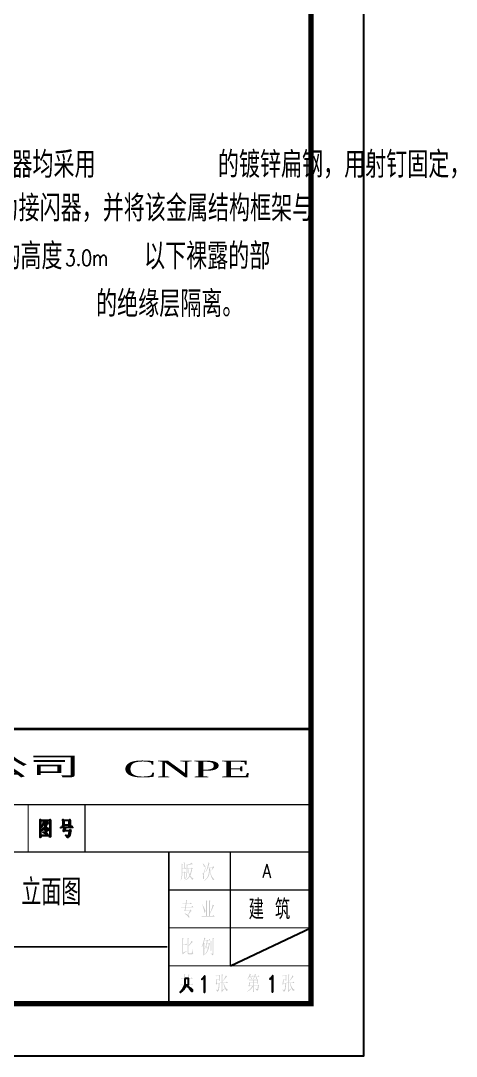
# Model space of a CAD drawing. Extents: x 535358 to 858566, y -185481 to -98609.
# Drawn here: x 827080 to 835361, y -162258 to -142580 of the extents above; entities that cross this region are included whole.
import ezdxf

# ---------------------------------------------------------------- set-up
doc = ezdxf.new("R2010")
doc.units = 0
doc.header["$LTSCALE"] = 1000
doc.header["$MEASUREMENT"] = 0
doc.layers.get('0').update_dxf_attribs({"linetype": 'CONTINUOUS'})
for name, color, linetype in [('1', 3, 'CONTINUOUS'), ('PUB_TEXT', 7, 'CONTINUOUS'), ('PUB_TITLE', 4, 'CONTINUOUS'), ('WINDOW', 2, 'CONTINUOUS')]:
    doc.layers.add(name, color=color, linetype=linetype)
doc.styles.add('-华文新魏', font='SIMKAI.TTF', dxfattribs={"width": 1.5})
doc.styles.add('_HZTXT', font='txt.shx', dxfattribs={"width": 0.8, "bigfont": 'HZTXT.shx'})
doc.styles.add('CHINESE-3', font='romand.shx', dxfattribs={"width": 0.8, "bigfont": 'ochinese.shx'})
doc.styles.add('OCHINESE', font='TXT', dxfattribs={"width": 0.7, "height": 200, "bigfont": 'OCHINESE'})
doc.styles.add('RT', font='TIMES.TTF', dxfattribs={"width": 1.5})

msp = doc.modelspace()

# ---------------------------------------------------------------- hatches: boundary and pattern name
at = {"layer": '1'}
h = msp.add_hatch(color=256, dxfattribs=at)
h.paths.add_polyline_path([(827648.5, -158040.8), (827648.5, -157785.1), (827654.9, -157776.1), (827640.4, -157758.2), (827631.8, -157771.9), (827467.1, -157771.9), (827450.4, -157758.2), (827450.8, -157775.3), (827451.3, -157791.5), (827451.3, -158074.1), (827450.8, -158089.9), (827450.4, -158103.1), (827466.2, -158094.2), (827466.2, -158068.6), (827634, -158068.6), (827634, -158100.1), (827649.8, -158088.2), (827648.9, -158073.3), (827648.9, -158057.5)])
h.paths.add_polyline_path([(827466.2, -157971.2), (827476.9, -157965.7), (827487.1, -157959.7), (827497.4, -157953.3), (827507.2, -157946), (827516.6, -157938.4), (827526, -157929.8), (827535.4, -157920.9), (827544.3, -157911.5), (827545.6, -157909.8), (827554.1, -157920.4), (827562.7, -157930.2), (827571.7, -157939.2), (827581, -157946.9), (827590.9, -157953.7), (827601.5, -157959.3), (827610.9, -157963.5), (827615.6, -157953.3), (827625.4, -157946), (827629.7, -157944.3), (827629.7, -157938.4), (827616.9, -157936.6), (827605.4, -157934.1), (827594.3, -157930.2), (827584, -157925.1), (827574.6, -157919.1), (827566.1, -157911.5), (827558, -157902.9), (827554.1, -157897.8), (827563.1, -157884.1), (827570.8, -157871.8), (827577.6, -157860.7), (827582.3, -157852.6), (827590.9, -157841), (827599.8, -157833.3), (827603.7, -157831.6), (827585.7, -157804.7), (827576.3, -157819.7), (827523.8, -157819.7), (827529.8, -157806.4), (827532, -157803), (827540.5, -157794.1), (827520.4, -157779.1), (827634, -157779.1), (827634, -158061.3), (827466.2, -158061.3)], flags=16)
h.paths.add_polyline_path([(827505.9, -158004.1), (827505.9, -157998.1), (827534.1, -158002.4), (827546, -158004.9), (827555.9, -158007.5), (827564.4, -158010.1), (827570.8, -158013.1), (827576.8, -158017.8), (827584, -158028.4), (827585.7, -158041.7), (827584.9, -158046.8), (827580.2, -158051.5), (827570.8, -158043.4), (827569.1, -158040.8), (827563.1, -158035.3), (827555, -158029.3), (827545.2, -158023.3), (827534.1, -158016.9), (827520.9, -158010.5)], flags=0)
h.paths.add_polyline_path([(827466.2, -157965.2), (827466.2, -157779.1), (827518.3, -157779.1), (827517, -157790.2), (827513.6, -157804.7), (827508.5, -157822.2), (827505.9, -157830.4), (827501.2, -157844.4), (827495.7, -157858.5), (827490.1, -157872.2), (827484.1, -157885.8), (827477.7, -157899.1), (827480.7, -157902.1), (827488, -157891), (827495.2, -157879), (827502.1, -157866.6), (827508.9, -157853.4), (827514.9, -157839.7), (827516.6, -157836.3), (827520, -157850), (827524.7, -157864.1), (827530.2, -157878.2), (827536.2, -157892.7), (827538.4, -157897.8), (827531.5, -157906.8), (827523.8, -157915.7), (827515.3, -157924.7), (827506.3, -157933.7), (827496.5, -157942.2), (827486.3, -157950.3), (827475.2, -157958.8)], flags=16)
h.paths.add_polyline_path([(827526.8, -157948.6), (827528.1, -157942.6), (827534.1, -157944.3), (827546.9, -157949), (827557.1, -157953.3), (827564.8, -157957.6), (827572.1, -157967), (827572.9, -157981.5), (827569.5, -157991.3), (827562.7, -157984.5), (827557.1, -157977.6), (827549.5, -157969.1), (827539.2, -157959.7)], flags=0)
h.paths.add_polyline_path([(827545.6, -157885.8), (827540.1, -157876), (827534.1, -157864.1), (827528.5, -157850), (827522.6, -157833.3), (827520.4, -157827.4), (827576.3, -157827.4), (827569.9, -157842.3), (827563.1, -157856), (827556.7, -157868.3), (827549.9, -157879.9)], flags=16)
h.paths.add_polyline_path([(828019, -157837.6), (828019, -157786.8), (828027.1, -157776.1), (828012.6, -157758.2), (828003.2, -157773.2), (827899.5, -157773.2), (827883.7, -157761.2), (827884.1, -157776.6), (827884.6, -157792.4), (827884.6, -157857.2), (827884.1, -157873), (827883.7, -157888), (827883.7, -157888.8), (827899.5, -157881.2), (827899.5, -157866.2), (828004.1, -157866.2), (828004.1, -157882.9), (828019.9, -157873.5), (828019.5, -157864.9), (828019.5, -157853)])
h.paths.add_polyline_path([(827899.5, -157780.8), (828004.1, -157780.8), (828004.1, -157858.5), (827899.5, -157858.5)], flags=16)
h.paths.add_polyline_path([(827929.8, -157912.7), (828069.4, -157912.7), (828050.6, -157885.8), (828037, -157905.1), (827834.2, -157905.1), (827842.7, -157917), (827852.1, -157912.7), (827911.9, -157912.7), (827908.5, -157929.8), (827905, -157944.3), (827903.3, -157948.6), (827896.5, -157961.8), (827891, -157968.2), (827903.3, -157989.2), (827913.2, -157975.5), (828009.6, -157975.5), (828006.6, -158000.7), (828003.7, -158021.6), (828000.7, -158038.2), (827997.3, -158051.5), (827993.8, -158060), (827990.3, -158065.3), (827983.2, -158067.7), (827974.2, -158067.7), (827963.5, -158065.6), (827949.9, -158061.3), (827938.3, -158056.6), (827937.1, -158062.6), (827949.9, -158071.5), (827959.7, -158080.9), (827966.1, -158090.8), (827969.5, -158101), (827969.5, -158103.1), (827982.3, -158098), (827991.7, -158092.9), (827993.8, -158091.2), (828002.4, -158083.1), (828008.4, -158074.5), (828010.9, -158068.6), (828013.5, -158058.7), (828016.5, -158045.5), (828019.5, -158028), (828022.4, -158007.1), (828025.4, -157984.5), (828035.7, -157974.2), (828019.9, -157951.6), (828008.4, -157968.2), (827915.3, -157968.2)])
h = msp.add_hatch(color=256, dxfattribs=at)
h.paths.add_polyline_path([(830267.4, -160735.8), (830267.4, -160719.7), (830267, -160707), (830266.5, -160697.7), (830289.4, -160714.2), (830282.2, -160723.1), (830282.2, -160776.4), (830319.8, -160776.4), (830332.1, -160758.6), (830349.8, -160784), (830282.2, -160784), (830282.2, -160898.1), (830325.7, -160898.1), (830339.2, -160879), (830358.3, -160905.7), (830143.1, -160905.7), (830132.6, -160906.5), (830122.4, -160910.3), (830114, -160898.1), (830188.8, -160898.1), (830188.8, -160784), (830156.7, -160784), (830146.1, -160784.8), (830136, -160788.2), (830127.5, -160776.4), (830188.8, -160776.4), (830188.8, -160737.5), (830188.4, -160721.8), (830187.9, -160707.5), (830187.5, -160694.8), (830210.8, -160709.6), (830203.2, -160720.1), (830203.2, -160776.4), (830267.8, -160776.4), (830267.8, -160754.8)])
h.paths.add_polyline_path([(830310.1, -160993.2), (830303.7, -160983.4), (830296.1, -160974.1), (830287.3, -160964), (830277.5, -160953.8), (830267, -160943.3), (830255.1, -160932.3), (830256.4, -160926.4), (830261.5, -160929.8), (830277.1, -160939.9), (830291.1, -160949.2), (830302.9, -160957.7), (830313, -160965.7), (830321.5, -160972.4), (830328.3, -160978.8), (830333.3, -160984.3), (830336.3, -160988.9), (830338, -160993.2), (830341.8, -161007.9), (830340.5, -161021.5), (830339.7, -161024), (830334.6, -161027), (830327.4, -161020.6), (830317.7, -161005), (830316, -161002)])
h.paths.add_polyline_path([(830166.4, -160999.9), (830148.2, -161018.1), (830138.9, -161026.5), (830129.2, -161034.6), (830119.1, -161042.2), (830116.9, -161036.3), (830126.7, -161026.5), (830136.4, -161016.4), (830145.3, -161006.3), (830153.7, -160995.7), (830161.3, -160985.5), (830168.5, -160975.4), (830175.3, -160965.3), (830184.1, -160949.6), (830191.7, -160935.7), (830196.8, -160923.8), (830200.2, -160914.5), (830222.2, -160941.2), (830210.8, -160947.1), (830200.6, -160959.8), (830190.9, -160972), (830182, -160982.6), (830174, -160991.9)])
h.paths.add_polyline_path([(830203.2, -160784), (830203.2, -160898.1), (830267.8, -160898.1), (830267.8, -160784)], flags=17)
h.paths.add_polyline_path([(830223.4, -160270.1), (830210.3, -160278.9), (830198.9, -160287.8), (830188.8, -160295.8), (830179.9, -160303.4), (830172.7, -160310.6), (830166.8, -160317), (830162.2, -160323.3), (830149.9, -160298), (830152, -160293.3), (830154.1, -160277.2), (830154.1, -160100.6), (830153.7, -160080.3), (830153.7, -160045.7), (830153.3, -160031.3), (830153.3, -160018.2), (830152.9, -160006.8), (830177.8, -160023.3), (830168.5, -160035.1), (830168.5, -160134.4), (830211.2, -160134.4), (830223.4, -160116.7), (830241.2, -160142), (830168.5, -160142), (830168.5, -160287.4), (830238.2, -160253.2), (830239.1, -160259.5), (830237.4, -160260.3)])
h.paths.add_polyline_path([(830280.5, -160300.9), (830270.8, -160297.1), (830267.4, -160284.9), (830267, -160283.2), (830267, -160167.4), (830278, -160157.6), (830288.1, -160147.9), (830297.4, -160139.1), (830305.9, -160130.2), (830313.9, -160121.3), (830319, -160115.4), (830329.5, -160103.1), (830339.2, -160094.3), (830347.7, -160089.6), (830350.2, -160088.3), (830329.5, -160060.4), (830325.3, -160071), (830319.4, -160083.7), (830311.8, -160097.6), (830306.7, -160106.5), (830299.1, -160117.9), (830291.5, -160128.9), (830283, -160139.5), (830274.6, -160149.6), (830267, -160158.5), (830267, -160033.4), (830277.5, -160021.6), (830251.8, -160003.8), (830251.8, -160017.8), (830252.2, -160032.6), (830252.6, -160048.6), (830252.6, -160292), (830254.3, -160306), (830260.2, -160315.3), (830269.5, -160319.5), (830275.4, -160320.4), (830329.5, -160320.4), (830340.9, -160318.2), (830348.1, -160314.4), (830356.1, -160305.1), (830359.5, -160298), (830352.3, -160288.7), (830348.1, -160275.6), (830346, -160264.1), (830344.7, -160248.9), (830343.9, -160230.8), (830343.9, -160223.6), (830338.8, -160223.6), (830338, -160246.4), (830337.1, -160264.1), (830336.3, -160278.1), (830334.6, -160287), (830334.6, -160287.4), (830328.3, -160299.2), (830323.2, -160300.9)])
h.paths.add_polyline_path([(830284.7, -159599.8), (830285.6, -159610.4), (830283.9, -159625.2), (830282.2, -159628.5), (830275.4, -159626.8), (830266.1, -159613.3), (830263.2, -159608.7), (830257.7, -159601.9), (830250.9, -159594.3), (830242.5, -159585.8), (830232.7, -159577), (830221.8, -159567.7), (830209.5, -159557.5), (830195.5, -159546.5), (830197.7, -159540.6), (830205.7, -159544), (830217.5, -159549.5), (830238.7, -159559.6), (830248, -159565.1), (830256.8, -159570.2), (830258.5, -159567.3), (830264, -159558), (830269.9, -159547), (830276.7, -159535.1), (830283.9, -159522), (830291.9, -159507.2), (830300.4, -159491.6), (830209.9, -159491.6), (830202.7, -159503.4), (830189.2, -159485.7), (830191.3, -159483.2), (830198.5, -159470.9), (830200.6, -159462.4), (830203.6, -159447.7), (830207, -159426.1), (830149.9, -159426.1), (830139.3, -159427.4), (830129.2, -159430.8), (830120.7, -159418.9), (830207.8, -159418.9), (830209.5, -159409.6), (830211.6, -159394.8), (830214.1, -159379.2), (830216.3, -159362.3), (830177.8, -159362.3), (830167.2, -159363.6), (830157.1, -159366.9), (830148.6, -159355.1), (830217.1, -159355.1), (830218.8, -159342.8), (830220.9, -159323), (830222.2, -159306.5), (830223, -159293.4), (830223.4, -159283.7), (830246.3, -159301.4), (830238.2, -159309), (830236.1, -159323.4), (830234, -159339), (830231.9, -159355.1), (830299.5, -159355.1), (830313, -159335.7), (830331.6, -159362.3), (830230.6, -159362.3), (830229.4, -159372), (830227.2, -159387.2), (830224.7, -159402.9), (830222.6, -159418.9), (830328.3, -159418.9), (830343, -159398.2), (830362.9, -159426.1), (830221.3, -159426.1), (830219.2, -159438.4), (830216.3, -159454.8), (830213.3, -159469.6), (830211.2, -159482.7), (830301.6, -159482.7), (830310.9, -159469.2), (830329.5, -159499.2), (830327.8, -159499.6), (830318.5, -159503.9), (830308.8, -159511.5), (830299.5, -159522.9), (830294.9, -159529.2), (830287.7, -159539.4), (830279.6, -159549.9), (830271.2, -159561.3), (830261.9, -159573.2), (830272.5, -159581.6), (830280.9, -159591.3)])
h.paths.add_polyline_path([(830946.1, -160805.9), (830963, -160786.5), (830969.8, -160778), (830981.6, -160764.5), (830991.3, -160755.2), (830998.5, -160750.6), (831001.1, -160749.7), (830982.5, -160718.5), (830971.5, -160745.5), (830965.1, -160758.6), (830958.4, -160771.7), (830957.5, -160773.4), (830951.2, -160784.4), (830944.4, -160794.9), (830936.4, -160806.4), (830927.9, -160817.8), (830918.6, -160829.2), (830917.8, -160830), (830919.1, -160835.9), (830928.4, -160825.8), (830937.2, -160815.7)], flags=17)
h.paths.add_polyline_path([(830968.5, -160977.5), (830962.6, -160965.3), (830956.7, -160952.2), (830951.6, -160939.1), (830947, -160925.1), (830942.7, -160910.7), (830938.9, -160896.4), (830936, -160881.2), (830933.4, -160865.5), (830915.7, -160865.5), (830915.7, -160997.8), (830955.4, -160969.5), (830957.5, -160975.4), (830952.5, -160980.9), (830941, -160992.7), (830931.3, -161003.7), (830922.9, -161014.3), (830915.3, -161024.4), (830909.3, -161033.7), (830904.3, -161042.2), (830895, -161012.6), (830900.5, -161002), (830902.2, -160986), (830902.2, -160865.5), (830878.5, -160865.5), (830867.9, -160870.2), (830859.9, -160858.3), (830902.2, -160858.3), (830902.2, -160751.4), (830901.7, -160736.6), (830901.7, -160713), (830901.3, -160703.7), (830901.3, -160696.5), (830926.2, -160712.5), (830915.7, -160724.4), (830915.7, -160858.3), (830985.4, -160858.3), (830998.9, -160837.2), (831018.8, -160865.5), (830938.5, -160865.5), (830939.3, -160867.6), (830945.3, -160885.4), (830951.2, -160902.3), (830957.5, -160917.9), (830964.3, -160931.9), (830971, -160944.6), (830977.8, -160956), (830985, -160966.1), (830992.6, -160974.6), (831000.2, -160982.2), (831007.8, -160988.1), (831015.8, -160992.7), (831023.9, -160996.1), (831023.9, -161002), (831021.8, -161002.5), (831009.5, -161004.6), (831001.5, -161011.3), (830998.1, -161021.5), (830990.5, -161012.2), (830982.9, -161001.2), (830975.7, -160989.8)])
h.paths.add_polyline_path([(830810, -161014.7), (830814.7, -161026.1), (830815.9, -161035), (830827.4, -161026.5), (830836.2, -161017.2), (830842.6, -161007.1), (830844.3, -161003.7), (830848.1, -160990.2), (830851.4, -160975.4), (830853.6, -160960.6), (830854.4, -160947.9), (830855.7, -160933.6), (830856.9, -160917.1), (830858.2, -160898.9), (830858.6, -160892.1), (830865.8, -160882), (830851.4, -160862.6), (830843, -160877.4), (830808.8, -160877.4), (830815.1, -160810.6), (830851.4, -160810.6), (830851.4, -160828.3), (830865.8, -160821.1), (830865.8, -160808.9), (830865.4, -160794.9), (830865, -160779.3), (830865, -160737.9), (830872.2, -160729), (830858.6, -160711.3), (830849.3, -160726.1), (830785.1, -160726.1), (830793.1, -160737.9), (830804.5, -160733.2), (830851.4, -160733.2), (830851.4, -160803.4), (830815.1, -160803.4), (830801.6, -160791.1), (830800.3, -160812.7), (830799, -160830.4), (830797.8, -160844.8), (830796.5, -160855.8), (830796.5, -160858.3), (830792.7, -160874.4), (830787.2, -160882), (830800.7, -160899.8), (830810, -160885), (830845.1, -160885), (830843.8, -160902.3), (830842.6, -160918.8), (830841.3, -160934.4), (830840, -160949.2), (830838.8, -160960.6), (830835.4, -160980.1), (830830.3, -160991.5), (830825.7, -160994.8), (830813.8, -160997), (830810, -160996.1), (830800.3, -160994.4), (830792.3, -160991.9), (830791, -160999.1), (830802.4, -161005.4)])
h.paths.add_polyline_path([(831399.6, -160789.5), (831389.9, -160798.8), (831387.7, -160792.8), (831394.5, -160783.1), (831401.7, -160771.7), (831408.9, -160759), (831415.6, -160745.5), (831421.6, -160732.4), (831427, -160718.9), (831431.7, -160704.5), (831435.5, -160690.6), (831456.2, -160709.6), (831453.2, -160712.5), (831446.1, -160722.3), (831436.3, -160737.9), (831481.1, -160737.9), (831493.4, -160720.1), (831511.1, -160745.5), (831451.1, -160745.5), (831457.5, -160751), (831466.3, -160760.7), (831471.8, -160770.4), (831472.7, -160778.9), (831467.6, -160791.1), (831465.1, -160793.7), (831459.2, -160791.1), (831458.7, -160786.5), (831454.9, -160770.4), (831451.1, -160759.9), (831444.8, -160745.5), (831432.1, -160745.5), (831430, -160748.9), (831422.4, -160760.7), (831414.8, -160772.1), (831408, -160779.7)])
h.paths.add_polyline_path([(831492.6, -160791.1), (831495.5, -160786.9), (831503.5, -160773), (831510.3, -160759.9), (831516.2, -160747.6), (831520.4, -160736.2), (831520.9, -160735.4), (831525.9, -160720.1), (831530.2, -160705.8), (831534, -160691.8), (831554.7, -160711.3), (831551.7, -160713.4), (831544.1, -160722.3), (831535.2, -160737.9), (831588.1, -160737.9), (831600.3, -160720.1), (831618.1, -160745.5), (831551.7, -160745.5), (831553.4, -160747.2), (831564, -160757.3), (831570.3, -160766.2), (831572.8, -160774.2), (831569.5, -160788.2), (831565.7, -160793.3), (831560.2, -160789.9), (831558.5, -160785.2), (831554.7, -160770.4), (831551.7, -160761.1), (831545.4, -160745.5), (831531, -160745.5), (831523, -160758.6), (831516.2, -160769.2), (831513.3, -160773.8), (831505.7, -160784), (831495.5, -160795.8)])
h.paths.add_polyline_path([(831513.3, -160999.9), (831513.7, -161015.6), (831514.1, -161032), (831498.9, -161039.2), (831498.9, -161035), (831499.3, -161021), (831499.7, -161005.8), (831499.7, -160923.4), (831497.2, -160928.5), (831490, -160940.7), (831482.4, -160952.2), (831474.4, -160963.1), (831465.9, -160972.9), (831457.1, -160982.2), (831447.8, -160990.2), (831442.7, -160994.8), (831433, -161002), (831423.2, -161008.8), (831413.1, -161015.1), (831403, -161021), (831392.4, -161026.5), (831381.4, -161032), (831380.1, -161027.4), (831387.7, -161022.7), (831397.5, -161016), (831407.2, -161008.8), (831416.9, -161001.2), (831436.3, -160984.3), (831444, -160976.7), (831452.4, -160967), (831460.9, -160956.8), (831468.5, -160945.4), (831475.6, -160933.6), (831482, -160920.5), (831430, -160920.5), (831422.8, -160935.3), (831407.2, -160917.5), (831416.5, -160908.6), (831417.3, -160905.2), (831420.3, -160891.7), (831422.8, -160876.9), (831425.8, -160860.9), (831427.9, -160843.1), (831443.5, -160858.3), (831499.7, -160858.3), (831499.7, -160812.3), (831442.7, -160812.3), (831432.1, -160813.1), (831422, -160816.5), (831413.5, -160804.7), (831568.2, -160804.7), (831578.8, -160789.9), (831593.1, -160810.6), (831585.1, -160818.2), (831585.1, -160850.3), (831585.5, -160864.7), (831585.9, -160874.4), (831571.6, -160883.3), (831571.6, -160865.5), (831513.3, -160865.5), (831513.3, -160913.3), (831588.9, -160913.3), (831599.5, -160898.1), (831613.8, -160919.2), (831604.5, -160928.1), (831604.1, -160931.5), (831602, -160951.7), (831599.9, -160967), (831598.6, -160977.1), (831597.4, -160983), (831593.1, -160996.1), (831592.7, -160997.4), (831583.8, -161006.7), (831580.5, -161009.2), (831569.5, -161014.3), (831568.6, -161007.1), (831563.5, -160997), (831555.1, -160987.7), (831542.4, -160978.4), (831542.4, -160972.4), (831543.7, -160972.9), (831558.9, -160978.4), (831569.5, -160981.3), (831575.8, -160981.3), (831583.8, -160972.4), (831584.3, -160970.8), (831585.9, -160960.6), (831587.6, -160943.7), (831590.2, -160920.5), (831513.3, -160920.5)])
h.paths.add_polyline_path([(831431.3, -160913.3), (831434.2, -160895.1), (831437.6, -160879.9), (831440.1, -160866.8), (831440.6, -160865.5), (831499.7, -160865.5), (831499.7, -160913.3)], flags=16)
h.paths.add_polyline_path([(831513.3, -160812.3), (831513.3, -160858.3), (831571.6, -160858.3), (831571.6, -160812.3)], flags=16)
h.paths.add_polyline_path([(832211.4, -160805.9), (832228.3, -160786.5), (832235.1, -160778), (832246.9, -160764.5), (832256.6, -160755.2), (832263.8, -160750.6), (832266.4, -160749.7), (832247.8, -160718.5), (832236.8, -160745.5), (832230.4, -160758.6), (832223.7, -160771.7), (832222.8, -160773.4), (832216.5, -160784.4), (832209.7, -160794.9), (832201.7, -160806.4), (832193.2, -160817.8), (832183.9, -160829.2), (832183.1, -160830), (832184.4, -160835.9), (832193.7, -160825.8), (832202.5, -160815.7)], flags=17)
h.paths.add_polyline_path([(832233.8, -160977.5), (832227.9, -160965.3), (832222, -160952.2), (832216.9, -160939.1), (832212.3, -160925.1), (832208, -160910.7), (832204.2, -160896.4), (832201.3, -160881.2), (832198.7, -160865.5), (832181, -160865.5), (832181, -160997.8), (832220.7, -160969.5), (832222.8, -160975.4), (832217.3, -160980.9), (832206.3, -160992.7), (832196.6, -161003.7), (832187.8, -161014.3), (832180.6, -161024.4), (832174.6, -161033.7), (832169.6, -161042.2), (832160.3, -161012.6), (832165.8, -161002), (832167.5, -160986), (832167.5, -160865.5), (832143.8, -160865.5), (832133.2, -160870.2), (832125.2, -160858.3), (832167.5, -160858.3), (832167.5, -160751.4), (832167, -160736.6), (832167, -160713), (832166.6, -160703.7), (832166.6, -160696.5), (832191.6, -160712.5), (832181, -160724.4), (832181, -160858.3), (832250.7, -160858.3), (832264.2, -160837.2), (832284.1, -160865.5), (832203.8, -160865.5), (832204.7, -160867.6), (832210.6, -160885.4), (832216.5, -160902.3), (832222.8, -160917.9), (832229.6, -160931.9), (832236.4, -160944.6), (832243.1, -160956), (832250.3, -160966.1), (832257.9, -160974.6), (832265.5, -160982.2), (832273.1, -160988.1), (832281.1, -160992.7), (832289.2, -160996.1), (832289.2, -161002), (832287.1, -161002.5), (832274.8, -161004.6), (832266.8, -161011.3), (832263, -161021.5), (832255.8, -161012.2), (832248.2, -161001.2), (832240.6, -160989.8)])
h.paths.add_polyline_path([(832075.3, -161014.7), (832080, -161026.1), (832081.3, -161035), (832092.7, -161026.5), (832101.5, -161017.2), (832107.9, -161007.1), (832109.6, -161003.7), (832113.4, -160990.2), (832116.8, -160975.4), (832118.9, -160960.6), (832119.7, -160947.9), (832121, -160933.6), (832122.2, -160917.1), (832123.5, -160898.9), (832123.9, -160892.1), (832131.1, -160882), (832116.8, -160862.6), (832108.3, -160877.4), (832074.1, -160877.4), (832080.4, -160810.6), (832116.8, -160810.6), (832116.8, -160828.3), (832131.1, -160821.1), (832130.7, -160808.9), (832130.7, -160794.9), (832130.3, -160779.3), (832130.3, -160737.9), (832137.5, -160729), (832123.9, -160711.3), (832114.6, -160726.1), (832050.4, -160726.1), (832058.4, -160737.9), (832069.8, -160733.2), (832116.8, -160733.2), (832116.8, -160803.4), (832080.4, -160803.4), (832066.9, -160791.1), (832065.6, -160812.7), (832064.3, -160830.4), (832063.1, -160844.8), (832061.8, -160855.8), (832061.8, -160858.3), (832058, -160874.4), (832052.5, -160882), (832066, -160899.8), (832075.3, -160885), (832110.4, -160885), (832109.1, -160902.3), (832107.9, -160918.8), (832106.6, -160934.4), (832105.3, -160949.2), (832104.1, -160960.6), (832100.7, -160980.1), (832095.6, -160991.5), (832090.5, -160994.8), (832079.1, -160997), (832075.3, -160996.1), (832065.6, -160994.4), (832057.6, -160991.9), (832056.3, -160999.1), (832067.7, -161005.4)])
h.paths.add_polyline_path([(830690.9, -160218.9), (830690.9, -160096.8), (830690.4, -160081.2), (830690, -160066.4), (830712.8, -160081.2), (830703.5, -160093), (830703.5, -160210.9), (830704, -160228.6), (830704.4, -160250.2), (830690, -160260.8), (830690, -160257.8), (830690.4, -160236.7)])
h.paths.add_polyline_path([(830714.1, -160307.3), (830702.7, -160306.4), (830692.1, -160305.1), (830692.1, -160311.5), (830704.8, -160317), (830714.5, -160324.6), (830720, -160333.9), (830722.1, -160342.3), (830731.4, -160336), (830738.6, -160326.7), (830742.4, -160314), (830744.1, -160298.4), (830744.1, -160029.2), (830753.4, -160020.3), (830729.3, -160005.5), (830729.7, -160024.5), (830730.2, -160041.4), (830730.2, -160056.6), (830730.6, -160069.7), (830730.6, -160292), (830726.8, -160305.1), (830722.1, -160306.8)])
h.paths.add_polyline_path([(830622.4, -160116.7), (830653.7, -160116.7), (830661.7, -160101.9), (830678.6, -160121.3), (830670.1, -160130.2), (830669.7, -160134), (830666.3, -160152.2), (830663.4, -160169.1), (830660, -160185.1), (830656.2, -160199.9), (830652.4, -160213.4), (830648.6, -160225.7), (830644.4, -160237.1), (830639.7, -160247.7), (830632.5, -160262.9), (830625.8, -160275.6), (830619.4, -160286.1), (830613.1, -160295), (830612.2, -160295.8), (830604.2, -160304.7), (830595.3, -160314), (830586, -160322.5), (830575.5, -160330.5), (830573.4, -160326.3), (830583.5, -160316.1), (830592, -160306), (830600, -160295.4), (830607.6, -160284.4), (830613.9, -160272.6), (830618.6, -160264.1), (830624.5, -160251.5), (830630.4, -160237.9), (830635.5, -160223.6), (830640.1, -160208.8), (830641.8, -160202), (830644.8, -160188.5), (830647.7, -160174.1), (830650.7, -160158.5), (830653.2, -160142), (830655.8, -160124.3), (830620.3, -160124.3), (830616.9, -160135.2), (830612.7, -160149.6), (830608, -160162.7), (830611.8, -160166.5), (830621.1, -160176.7), (830627.5, -160186.4), (830630.8, -160197.8), (830627.5, -160211.7), (830622.4, -160218.1), (830618.2, -160207.5), (830616.1, -160197.8), (830611.8, -160183.8), (830605.9, -160168.6), (830601.3, -160180), (830594.9, -160192.7), (830588.6, -160205.8), (830581, -160219.3), (830577.6, -160216.4), (830580.6, -160209.6), (830586, -160195.3), (830591.1, -160180.5), (830596.2, -160166.5), (830600.4, -160152.2), (830608, -160124.3), (830610.1, -160114.1), (830613.5, -160096.8), (830616.1, -160081.2), (830618.2, -160066.8), (830619.4, -160054.5), (830604.6, -160054.5), (830595.3, -160058.8), (830586.9, -160046.9), (830656.6, -160046.9), (830669.3, -160029.2), (830686.6, -160054.5), (830635.9, -160054.5), (830635.5, -160055.4), (830633.4, -160066.8), (830630.4, -160080.7), (830626.6, -160097.2)])
h.paths.add_polyline_path([(830540.4, -160152.6), (830547.2, -160137.8), (830554.8, -160121.3), (830554.8, -160298.8), (830554.3, -160315.7), (830553.9, -160335.1), (830553.9, -160344), (830569.6, -160333.5), (830568.7, -160316.5), (830568.7, -160300.5), (830568.3, -160285.3), (830568.3, -160118.3), (830575.5, -160107.8), (830562, -160098.9), (830564.5, -160090.5), (830567.9, -160079), (830572.1, -160064.7), (830577.2, -160046.9), (830583.5, -160026.6), (830583.9, -160024.5), (830592.4, -160017.3), (830569.6, -160000.9), (830567.9, -160012.7), (830565.3, -160026.2), (830562.8, -160041.4), (830559, -160058.3), (830554.8, -160076.5), (830551.4, -160090), (830547.2, -160103.6), (830542.9, -160117.5), (830538.3, -160131.9), (830533.2, -160146.2), (830527.7, -160161), (830521.8, -160175.8), (830519.7, -160182.2), (830522.7, -160185.1), (830528.1, -160176.2), (830533.6, -160165.7)])
h.paths.add_polyline_path([(830583.1, -159525.8), (830587.7, -159513.2), (830589.4, -159498.4), (830588.2, -159485.7), (830586.5, -159479.4), (830583.5, -159471.3), (830579.3, -159461.6), (830574.2, -159450.2), (830567.9, -159436.7), (830560.7, -159421.9), (830551.8, -159405), (830542.1, -159386.8), (830534.1, -159371.2), (830529.8, -159374.1), (830537, -159394), (830542.9, -159412.6), (830548.9, -159429.5), (830553.5, -159445.1), (830557.7, -159459.5), (830561.5, -159473), (830567, -159495), (830568.3, -159503.4), (830572.1, -159522.5), (830576.3, -159530.9), (830581.4, -159528.4)], flags=17)
h.paths.add_polyline_path([(830677.3, -159595.6), (830727.2, -159595.6), (830744.1, -159571.9), (830765.7, -159603.2), (830547.6, -159603.2), (830537, -159604), (830526.9, -159607.4), (830518.4, -159595.6), (830605.9, -159595.6), (830605.9, -159342), (830605.5, -159327.2), (830605.1, -159311.2), (830604.6, -159294.2), (830629.6, -159310.3), (830620.3, -159320.9), (830620.3, -159595.6), (830663, -159595.6), (830663, -159342), (830662.5, -159328.1), (830662.5, -159311.6), (830661.7, -159292.6), (830687.9, -159307.3), (830677.3, -159320.9), (830677.3, -159534.7), (830687.5, -159513.2), (830693.4, -159498.4), (830699.3, -159484), (830704.8, -159469.6), (830709.4, -159455.3), (830713.7, -159440.9), (830717.9, -159426.9), (830724.7, -159399.1), (830727.2, -159385.1), (830729.3, -159371.2), (830756.4, -159396.5), (830744.9, -159404.1), (830738.6, -159420.2), (830731.8, -159437.1), (830725.5, -159452.7), (830719.2, -159467.5), (830712.8, -159481.5), (830706.5, -159494.6), (830700.6, -159506.8), (830694.7, -159518.2), (830688.7, -159528.4), (830682.8, -159538.1), (830677.3, -159546.5)])
h.paths.add_polyline_path([(830271.6, -158726.3), (830275, -158743.2), (830278.4, -158758.8), (830282.2, -158772.7), (830286.4, -158785.8), (830290.6, -158797.3), (830295.3, -158807), (830298.7, -158798.9), (830302.9, -158786.3), (830307.5, -158773.2), (830311.3, -158758.8), (830315.1, -158744), (830319, -158727.9), (830322.3, -158711.5), (830325.3, -158694.1), (830266.1, -158694.1), (830268.2, -158707.7)], flags=16)
h.paths.add_polyline_path([(830356.1, -158878.8), (830346.8, -158872.5), (830337.5, -158864.9), (830328.7, -158856.4), (830319.8, -158846.3), (830311.3, -158835.3), (830303.3, -158823.5), (830308.4, -158813.3), (830313, -158802.3), (830317.7, -158790.1), (830321.9, -158776.5), (830326.1, -158761.8), (830330.4, -158745.7), (830334.2, -158728.4), (830337.5, -158709.8), (830338.8, -158703), (830350.2, -158695.8), (830334.6, -158671.7), (830324.4, -158687), (830248.4, -158687), (830248.4, -158629.1), (830266.1, -158624.4), (830281.3, -158620.6), (830294.4, -158617.6), (830305.9, -158614.7), (830314.7, -158612.6), (830321.5, -158610.9), (830325.7, -158609.6), (830326.6, -158609.6), (830338, -158608.3), (830347.3, -158607.9), (830332.5, -158578.3), (830327.4, -158583.8), (830321.1, -158588.9), (830313, -158594.4), (830303.7, -158599.5), (830292.8, -158604.5), (830280.5, -158609.6), (830266.5, -158614.3), (830251.3, -158618.9), (830248.4, -158619.8), (830234, -158609.6), (830234.4, -158626.1), (830234.4, -158642.2), (830234.9, -158658.2), (830234.9, -158720.8), (830234.4, -158735.6), (830233.6, -158751.2), (830232.3, -158766.8), (830230.6, -158782.9), (830228.9, -158799.8), (830227.7, -158809.9), (830222.6, -158841.2), (830218.8, -158856), (830215, -158870.4), (830210.3, -158884.3), (830204.8, -158898.3), (830198.9, -158911.4), (830198.5, -158912.6), (830201.9, -158916.9), (830207.4, -158907.6), (830212.9, -158897.8), (830217.9, -158887.3), (830223, -158875.9), (830227.2, -158863.6), (830231, -158850.9), (830237.8, -158823), (830240.3, -158807.8), (830242.9, -158792.2), (830244.6, -158775.7), (830246.3, -158758.4), (830247.1, -158740.6), (830248, -158722), (830248.4, -158702.6), (830248.4, -158694.1), (830261.1, -158694.1), (830262.7, -158713.2), (830264.9, -158731.3), (830267.4, -158748.2), (830270.4, -158763.9), (830273.3, -158778.7), (830277.1, -158792.2), (830280.9, -158804.9), (830285.1, -158816.7), (830288.1, -158823.5), (830280.5, -158836.1), (830272.9, -158848), (830265.3, -158859), (830257.3, -158869.9), (830240.3, -158889.4), (830231.5, -158897.8), (830223.4, -158905), (830224.7, -158910.9), (830234.9, -158904.6), (830244.6, -158897.8), (830253.9, -158889.8), (830262.7, -158881.4), (830271.6, -158872.1), (830280.1, -158861.9), (830288.1, -158850.9), (830295.7, -158839.1), (830296.1, -158838.2), (830304.2, -158851.8), (830311.8, -158864), (830319.8, -158875.9), (830327.8, -158886), (830335.9, -158895.3), (830343.9, -158903.8), (830345.2, -158905), (830352.8, -158893.6), (830362.1, -158889.8), (830365.9, -158890.2), (830365.9, -158884.3)])
h.paths.add_polyline_path([(830182, -158637.1), (830182, -158685.3), (830155, -158685.3), (830155, -158621.4), (830163.4, -158610.9), (830140.6, -158594.8), (830140.6, -158605), (830141, -158617.2), (830141.5, -158632), (830141.9, -158648.5), (830141.9, -158666.7), (830142.3, -158687.4), (830142.3, -158732.2), (830141.9, -158749.1), (830141.5, -158765.1), (830141, -158780.3), (830140.6, -158794.3), (830139.8, -158807.8), (830139.3, -158812.9), (830138.1, -158827.3), (830136, -158841.6), (830133.8, -158856.8), (830130.9, -158872.1), (830124.1, -158904.2), (830121.6, -158913.9), (830125.8, -158916.9), (830130.9, -158905), (830135.5, -158892.3), (830139.8, -158878.8), (830143.1, -158865.3), (830146.5, -158850.5), (830149.1, -158835.3), (830151.2, -158819.7), (830152.9, -158803.2), (830154.1, -158786.3), (830155, -158768.5), (830155, -158765.6), (830192.2, -158765.6), (830192.2, -158890.2), (830207, -158879.7), (830206.5, -158870.4), (830206.5, -158858.5), (830206.1, -158844.6), (830206.1, -158809.9), (830205.7, -158789.2), (830205.7, -158774.4), (830215.4, -158765.6), (830200.6, -158744.8), (830191.3, -158757.9), (830155, -158757.9), (830155, -158692.9), (830229.8, -158692.9), (830214.1, -158670.5), (830203.6, -158685.3), (830194.3, -158685.3), (830194.3, -158594.8), (830202.7, -158584.3), (830180.8, -158569.5), (830181.2, -158579.2), (830181.6, -158590.6), (830181.6, -158619.8)])
h.paths.add_polyline_path([(830695.5, -158790.5), (830692.1, -158776.1), (830688.7, -158761.3), (830685.8, -158745.3), (830683.2, -158728.4), (830681.1, -158711), (830680.7, -158706), (830686.6, -158698.8), (830663, -158681), (830662.5, -158699.6), (830661.7, -158717.8), (830660.4, -158735.1), (830658.7, -158751.2), (830656.6, -158766.8), (830654.1, -158781.6), (830651.1, -158795.1), (830647.7, -158808.2), (830643.9, -158820.1), (830641, -158827.7), (830635.9, -158839.9), (830630.4, -158851.3), (830623.7, -158861.9), (830616.5, -158872.5), (830608, -158882.2), (830599.1, -158891.5), (830589.4, -158900.4), (830578.9, -158908.8), (830567.9, -158916.9), (830567.4, -158916.9), (830569.6, -158921.5), (830579.7, -158916.4), (830589.8, -158910.5), (830599.6, -158903.3), (830608.9, -158895.7), (830617.7, -158886.8), (830626.2, -158877.1), (830634.2, -158866.1), (830641, -158856), (830646.9, -158846.3), (830652, -158835.7), (830657, -158823.9), (830661.3, -158811.2), (830665.1, -158797.3), (830668.5, -158782.5), (830671.4, -158766.8), (830673.9, -158749.9), (830675.6, -158731.7), (830677.3, -158712.7), (830677.3, -158710.6), (830678.6, -158727.9), (830679.9, -158744.8), (830681.6, -158761.3), (830684.1, -158777), (830686.6, -158791.8), (830690, -158806.1), (830693.8, -158819.7), (830697.6, -158832.3), (830698, -158833.6), (830703.5, -158848.8), (830709.4, -158863.2), (830715.8, -158876.3), (830722.5, -158888.1), (830729.7, -158899.1), (830737.3, -158908.8), (830740.7, -158912.6), (830747.9, -158902.5), (830757.6, -158897.8), (830763.5, -158897.8), (830764.8, -158893.2), (830754.7, -158887.3), (830745.4, -158880.1), (830736.5, -158871.2), (830728.5, -158861.5), (830720.9, -158850.1), (830714.1, -158837.4), (830709.4, -158827.7), (830704.4, -158816.3), (830699.7, -158804)])
h.paths.add_polyline_path([(830731.8, -158695), (830724.2, -158707.7), (830714.9, -158723.7), (830711.6, -158720.8), (830728.5, -158667.5), (830643.1, -158667.5), (830642.3, -158669.6), (830636.8, -158683.6), (830631.3, -158697.1), (830625.3, -158710.6), (830624.1, -158713.6), (830619, -158724.6), (830612.2, -158736.4), (830604.6, -158749.1), (830595.3, -158762.6), (830592.4, -158757.9), (830593.2, -158756.3), (830599.6, -158744), (830605.9, -158730.9), (830611.4, -158717.8), (830616.9, -158703.9), (830622, -158689.9), (830626.6, -158675.1), (830630.8, -158659.9), (830634.2, -158645.5), (830638.4, -158628.2), (830641.8, -158612.1), (830644.8, -158597.8), (830646.9, -158584.3), (830648.2, -158572.4), (830671, -158590.2), (830668.5, -158595.7), (830661.7, -158609.6), (830660, -158614.3), (830651.1, -158640.9), (830645.2, -158659.9), (830727.2, -158659.9), (830738.6, -158643.8), (830757.2, -158671.7), (830748.8, -158675.5), (830739.9, -158684), (830737.8, -158686.1)])
h.paths.add_polyline_path([(830559.8, -158893.2), (830553.9, -158891.1), (830547.6, -158881.4), (830547.2, -158880.1), (830545.9, -158867.8), (830547.6, -158848.8), (830548.4, -158841.6), (830549.7, -158824.7), (830549.7, -158811.6), (830547.6, -158805.7), (830540, -158797.7), (830526.9, -158790.9), (830526.9, -158784.6), (830535.3, -158786.3), (830546.7, -158785.8), (830553.9, -158781.6), (830556.9, -158775.7), (830559.4, -158768.5), (830562.8, -158759.2), (830571.3, -158733.9), (830576.3, -158717.4), (830582.2, -158698.4), (830588.6, -158677.2), (830595.8, -158653.6), (830603.8, -158627.4), (830608, -158630.3), (830602.9, -158648.5), (830596.2, -158673.8), (830589.8, -158696.7), (830584.4, -158717), (830579.7, -158735.1), (830575.5, -158750.3), (830572.1, -158762.6), (830569.6, -158772.7), (830567.4, -158780.3), (830566.2, -158785.4), (830565.3, -158788), (830564.1, -158793.4), (830563.2, -158811.6), (830563.2, -158814.2), (830563.6, -158827.7), (830564.5, -158843.7), (830566.2, -158861.9), (830567, -158875.9), (830565.3, -158889.4)])
h.paths.add_polyline_path([(830575.5, -158656.9), (830579.7, -158643.8), (830578, -158630.7), (830573.4, -158621.4), (830566.6, -158612.6), (830558.2, -158603.7), (830548, -158594.8), (830540.4, -158588.9), (830538.3, -158593.1), (830546.3, -158606.7), (830553.1, -158620.2), (830558.2, -158633.3), (830561.5, -158646), (830562, -158648.1), (830566.2, -158662.9), (830571.3, -158663.7)])

# ---------------------------------------------------------------- linework, layer by layer
at = {"layer": '1', "const_width": 45}
msp.add_lwpolyline([(816397.1, -156038.8), (832597.1, -156038.8), (832597.1, -161258.4), (816397.1, -161258.4)], close=True, dxfattribs=at)
at = {"layer": '1'}
for points, const_width in [([(816397.1, -157478.4), (832597.1, -157478.4)], 27), ([(827222.1, -157478.4), (827222.1, -158378.4)], 22.5), ([(828302.1, -157478.4), (828302.1, -158378.4)], 22.5), ([(821797.1, -158378.4), (832597.1, -158378.4)], 27), ([(829897.1, -158378.4), (829897.1, -161258.4)], 27), ([(831067.1, -158378.4), (831067.1, -160538.4)], 22.5), ([(832597.1, -159098.4), (829897.1, -159098.4)], 22.5), ([(832597.1, -159818.4), (829897.1, -159818.4)], 22.5), ([(821783.1, -160178.2), (829867.6, -160178.2)], 27), ([(832597.1, -160538.4), (829897.1, -160538.4)], 22.5)]:
    msp.add_lwpolyline(points, dxfattribs=dict(at, const_width=const_width))
for points in [[(827634, -158100.1), (827634, -158068.6), (827466.2, -158068.6), (827466.2, -158094.2), (827450.4, -158103.1), (827450.8, -158089.9), (827451.3, -158074.1), (827451.3, -157791.5), (827450.8, -157775.3), (827450.4, -157758.2), (827467.1, -157771.9), (827631.8, -157771.9), (827640.4, -157758.2), (827654.9, -157776.1), (827648.5, -157785.1), (827648.5, -158040.8), (827648.9, -158057.5), (827648.9, -158073.3), (827649.8, -158088.2)], [(827520, -157850), (827524.7, -157864.1), (827530.2, -157878.2), (827536.2, -157892.7), (827538.4, -157897.8), (827531.5, -157906.8), (827523.8, -157915.7), (827515.3, -157924.7), (827506.3, -157933.7), (827496.5, -157942.2), (827486.3, -157950.3), (827475.2, -157958.8), (827466.2, -157965.2), (827466.2, -157779.1), (827518.3, -157779.1), (827517, -157790.2), (827513.6, -157804.7), (827508.5, -157822.2), (827505.9, -157830.4), (827501.2, -157844.4), (827495.7, -157858.5), (827490.1, -157872.2), (827484.1, -157885.8), (827477.7, -157899.1), (827480.7, -157902.1), (827488, -157891), (827495.2, -157879), (827502.1, -157866.6), (827508.9, -157853.4), (827514.9, -157839.7), (827516.6, -157836.3)], [(827581, -157946.9), (827590.9, -157953.7), (827601.5, -157959.3), (827610.9, -157963.5), (827615.6, -157953.3), (827625.4, -157946), (827629.7, -157944.3), (827629.7, -157938.4), (827616.9, -157936.6), (827605.4, -157934.1), (827594.3, -157930.2), (827584, -157925.1), (827574.6, -157919.1), (827566.1, -157911.5), (827558, -157902.9), (827554.1, -157897.8), (827563.1, -157884.1), (827570.8, -157871.8), (827577.6, -157860.7), (827582.3, -157852.6), (827590.9, -157841), (827599.8, -157833.3), (827603.7, -157831.6), (827585.7, -157804.7), (827576.3, -157819.7), (827523.8, -157819.7), (827529.8, -157806.4), (827532, -157803), (827540.5, -157794.1), (827520.4, -157779.1), (827634, -157779.1), (827634, -158061.3), (827466.2, -158061.3), (827466.2, -157971.2), (827476.9, -157965.7), (827487.1, -157959.7), (827497.4, -157953.3), (827507.2, -157946), (827516.6, -157938.4), (827526, -157929.8), (827535.4, -157920.9), (827544.3, -157911.5), (827545.6, -157909.8), (827554.1, -157920.4), (827562.7, -157930.2), (827571.7, -157939.2)], [(828003.2, -157773.2), (828012.6, -157758.2), (828027.1, -157776.1), (828019, -157786.8), (828019, -157837.6), (828019.5, -157853), (828019.5, -157864.9), (828019.9, -157873.5), (828004.1, -157882.9), (828004.1, -157866.2), (827899.5, -157866.2), (827899.5, -157881.2), (827883.7, -157888.8), (827883.7, -157888), (827884.1, -157873), (827884.6, -157857.2), (827884.6, -157792.4), (827884.1, -157776.6), (827883.7, -157761.2), (827899.5, -157773.2)], [(828004.1, -157858.5), (828004.1, -157780.8), (827899.5, -157780.8), (827899.5, -157858.5)], [(827580.2, -158051.5), (827570.8, -158043.4), (827569.1, -158040.8), (827563.1, -158035.3), (827555, -158029.3), (827545.2, -158023.3), (827534.1, -158016.9), (827520.9, -158010.5), (827505.9, -158004.1), (827505.9, -157998.1), (827534.1, -158002.4), (827546, -158004.9), (827555.9, -158007.5), (827564.4, -158010.1), (827570.8, -158013.1), (827576.8, -158017.8), (827584, -158028.4), (827585.7, -158041.7), (827584.9, -158046.8)], [(827549.9, -157879.9), (827556.7, -157868.3), (827563.1, -157856), (827569.9, -157842.3), (827576.3, -157827.4), (827520.4, -157827.4), (827522.6, -157833.3), (827528.5, -157850), (827534.1, -157864.1), (827540.1, -157876), (827545.6, -157885.8)], [(827569.5, -157991.3), (827562.7, -157984.5), (827557.1, -157977.6), (827549.5, -157969.1), (827539.2, -157959.7), (827526.8, -157948.6), (827528.1, -157942.6), (827534.1, -157944.3), (827546.9, -157949), (827557.1, -157953.3), (827564.8, -157957.6), (827572.1, -157967), (827572.9, -157981.5)], [(827834.2, -157905.1), (828037, -157905.1), (828050.6, -157885.8), (828069.4, -157912.7), (827929.8, -157912.7), (827915.3, -157968.2), (828008.4, -157968.2), (828019.9, -157951.6), (828035.7, -157974.2), (828025.4, -157984.5), (828022.4, -158007.1), (828019.5, -158028), (828016.5, -158045.5), (828013.5, -158058.7), (828010.9, -158068.6), (828008.4, -158074.5), (828002.4, -158083.1), (827993.8, -158091.2), (827991.7, -158092.9), (827982.3, -158098), (827969.5, -158103.1), (827969.5, -158101), (827966.1, -158090.8), (827959.7, -158080.9), (827949.9, -158071.5), (827937.1, -158062.6), (827938.3, -158056.6), (827949.9, -158061.3), (827963.5, -158065.6), (827974.2, -158067.7), (827983.2, -158067.7), (827989.6, -158065.6), (827990.4, -158065.1), (827993.8, -158060), (827997.3, -158051.5), (828000.7, -158038.2), (828003.7, -158021.6), (828006.6, -158000.7), (828009.6, -157975.5), (827913.2, -157975.5), (827903.3, -157989.2), (827891, -157968.2), (827896.5, -157961.8), (827903.3, -157948.6), (827905, -157944.3), (827908.5, -157929.8), (827911.9, -157912.7), (827852.1, -157912.7), (827842.7, -157917)], [(830165.3, -161000.8), (830146.9, -161019.2), (830137.5, -161027.7), (830127.7, -161035.8), (830117.5, -161043.5), (830115.3, -161037.5), (830125.2, -161027.7), (830135, -161017.5), (830143.9, -161007.2), (830152.5, -160996.5), (830160.2, -160986.3), (830167.4, -160976.1), (830174.2, -160965.8), (830183.2, -160950), (830190.9, -160935.9), (830196, -160924), (830199.4, -160914.6), (830221.6, -160941.5), (830210.1, -160947.4), (830199.9, -160960.3), (830190, -160972.6), (830181.1, -160983.3), (830173, -160992.7)], [(830202.4, -160782.7), (830202.4, -160897.9), (830267.7, -160897.9), (830267.7, -160782.7)], [(830310.4, -160994), (830304, -160984.2), (830296.3, -160974.8), (830287.4, -160964.5), (830277.5, -160954.3), (830266.9, -160943.6), (830254.9, -160932.5), (830256.2, -160926.5), (830261.3, -160929.9), (830277.1, -160940.2), (830291.2, -160949.6), (830303.2, -160958.1), (830313.4, -160966.2), (830321.9, -160973.1), (830328.8, -160979.5), (830333.9, -160985), (830336.9, -160989.7), (830338.6, -160994), (830342.4, -161008.9), (830341.2, -161022.6), (830340.3, -161025.1), (830335.2, -161028.1), (830327.9, -161021.7), (830318.1, -161005.9), (830316.4, -161002.9)]]:
    msp.add_lwpolyline(points, close=True, dxfattribs=at)
at = {"layer": 'PUB_TITLE'}
msp.add_lwpolyline([(774197.1, -162258.4), (774197.1, -120258.4), (833597.1, -120258.4), (833597.1, -162258.4)], close=True, dxfattribs=at)
at = {"layer": 'PUB_TITLE', "const_width": 100}
msp.add_lwpolyline([(776697.1, -161258.4), (832597.1, -161258.4), (832597.1, -121258.4), (776697.1, -121258.4)], close=True, dxfattribs=at)
at = {"layer": 'WINDOW'}
msp.add_line((831067.1, -160538.4), (832597.1, -159818.4), dxfattribs=at)

# ---------------------------------------------------------------- texts
at = {"style": '_HZTXT', "width": 0.8}
for s, p in [('沿建筑物屋顶（        ，        ）设置的接闪器均采用      的镀锌扁钢，用射钉固定，', (815102.3, -145564.7)), ('贴装于屋顶上表面。同时利用        层金属结构框架作为接闪器，并将该金属结构框架与', (815139.4, -146393.5)), ('轴的防雷引下线可靠连接；该金属结构高度    以下裸露的部', (820275, -147305.1)), ('分应作绝缘处理，裸露的导体用耐         冲击电压      的绝缘层隔离。', (815099.8, -148212))]:
    msp.add_text(s, height=500, dxfattribs=at).set_placement(p)
at = {"layer": '1', "style": 'CHINESE-3', "width": 0.8}
for s, height, p in [('A', 264.6, (831675.7, -158869.1)), ('建 筑', 381.02, (831414.2, -159657)), ('1', 317.5, (830458.6, -161045.1)), ('1', 317.5, (831753.2, -161040.2))]:
    msp.add_text(s, height=height, dxfattribs=at).set_placement(p)
at = {"layer": 'PUB_TEXT'}
for s, height, style, width, p in [('3.0m', 300, '_HZTXT', 0.8, (827921.2, -147236.6, 1394848.9)), ('中国核电工程有限公司', 360, '-华文新魏', 2, (818395.8, -156924.4)), ('CNPE', 315, 'RT', 2, (829030.2, -156955.9)), ('立面图', 500, 'OCHINESE', 0.8, (827092, -159389.4))]:
    msp.add_text(s, height=height, dxfattribs=dict(at, style=style, width=width)).set_placement(p)

doc.saveas('drawing.dxf')
